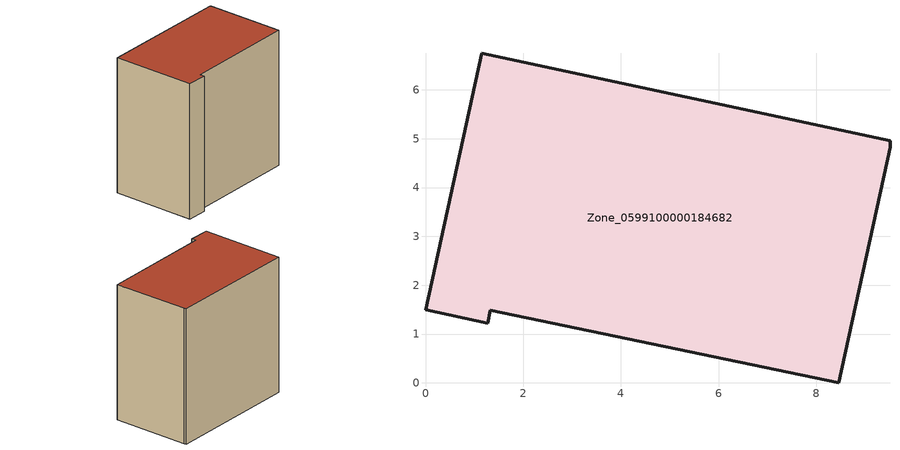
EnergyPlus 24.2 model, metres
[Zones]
Zone_0599100000184682
 floor ground (C_G): 0,1.5 1.15,6.75 9.51,4.96 9.51,4.82 8.46,0 1.33,1.49 1.27,1.22 z0
 wall outside (C_F): 1.15,6.75 0,1.5 1.27,1.22 1.33,1.49 8.46,0 9.51,4.82 9.51,4.96 1.15,6.75 z0:8.69
 roof outside (C_R): 9.51,4.82 9.51,4.96 1.15,6.75 0,1.5 1.27,1.22 1.33,1.49 8.46,0 z8.69
[BUILDING]
Pand.0599100000184682: North Axis=0; Terrain=City; Loads Convergence Tolerance Value=0.04; Temperature Convergence Tolerance Value=0.4; Solar Distribution=FullExterior; Maximum Number of Warmup Days=25; Minimum Number of Warmup Days=1
[Site:Location]
Rotterdam.The.Hague.AP_ZH_NLD Design_Conditions: Latitude=51.96; Longitude=4.45; Time Zone=1; Elevation=-4.5
[SITE:GROUNDTEMPERATURE:BUILDINGSURFACE]
18, 18, 18, 18, 18, 18, 18, 18, 18, 18, 18, 18
[MATERIAL] Thermal Absorptance=0.9; Solar Absorptance=0.7; Visible Absorptance=0.7
Name | Roughness | Thickness | Conductivity | Density | Specific Heat
G.TI.1975-1991 | MediumSmooth | 0.15 | 0.288461 | 540 | 1210
F.TI.1975-1991 | Rough | 0.3 | 0.230769 | 1920 | 840
R.TI.1975-1991 | MediumRough | 0.2 | 0.153846 | 1500 | 1000
[CONSTRUCTION]
C_G: G.TI.1975-1991
C_F: F.TI.1975-1991
C_R: R.TI.1975-1991
[ZONE]
Zone_0599100000184682: Type=1; Multiplier=1; Ceiling Height=Autocalculate; Volume=Autocalculate; Floor Area=autocalculate; Part of Total Floor Area=Yes
[ZONEINFILTRATION:DESIGNFLOWRATE]
Infil_Zone_0599100000184682: Zone or ZoneList or Space or SpaceList=Zone_0599100000184682; Schedule=AlwaysOn; Design Flow Rate Calculation Method=Flow/Area; Flow Rate per Floor Area=0.003; Constant Term Coefficient=1; Temperature Term Coefficient=0; Velocity Term Coefficient=0; Velocity Squared Term Coefficient=0
[HVACTEMPLATE:ZONE:IDEALLOADSAIRSYSTEM]
Zone_0599100000184682: Maximum Heating Supply Air Temperature=50; Minimum Cooling Supply Air Temperature=13; Maximum Heating Supply Air Humidity Ratio=0.0156; Minimum Cooling Supply Air Humidity Ratio=0.0077; Heating Limit=NoLimit; Cooling Limit=NoLimit; Dehumidification Control Type=ConstantSensibleHeatRatio; Cooling Sensible Heat Ratio=0.7; Dehumidification Setpoint=60; Humidification Control Type=None; Humidification Setpoint=30; Outdoor Air Method=None; Outdoor Air Flow Rate per Person=0.00944; Outdoor Air Flow Rate per Zone Floor Area=0; Outdoor Air Flow Rate per Zone=0; Demand Controlled Ventilation Type=None; Outdoor Air Economizer Type=NoEconomizer; Heat Recovery Type=None; Sensible Heat Recovery Effectiveness=0.7; Latent Heat Recovery Effectiveness=0.65
[ZONECONTROL:THERMOSTAT]
ThermostatControl_Zone_0599100000184682: Zone or ZoneList=Zone_0599100000184682; Control Type Schedule=DualSetpointControlType; Control 1=Thermostat_Zone_0599100000184682; Temperature Difference Between Cutout And Setpoint=0
[THERMOSTATSETPOINT:DUALSETPOINT]
Thermostat_Zone_0599100000184682: Heating Setpoint Temperature Schedule=HeatingSetpoint_Zone_0599100000184682; Cooling Setpoint Temperature Schedule=CoolingSetpoint_Zone_0599100000184682
[SCHEDULE:COMPACT]
HeatingSetpoint_Zone_0599100000184682: Through: 12/31, For: AllDays, Until: 24:00, 21
CoolingSetpoint_Zone_0599100000184682: Through: 12/31, For: AllDays, Until: 24:00, 24
DualSetpointControlType: Through: 12/31, For: AllDays, Until: 24:00, 4
AlwaysOn: Through: 12/31, For: AllDays, Until: 24:00, 1
